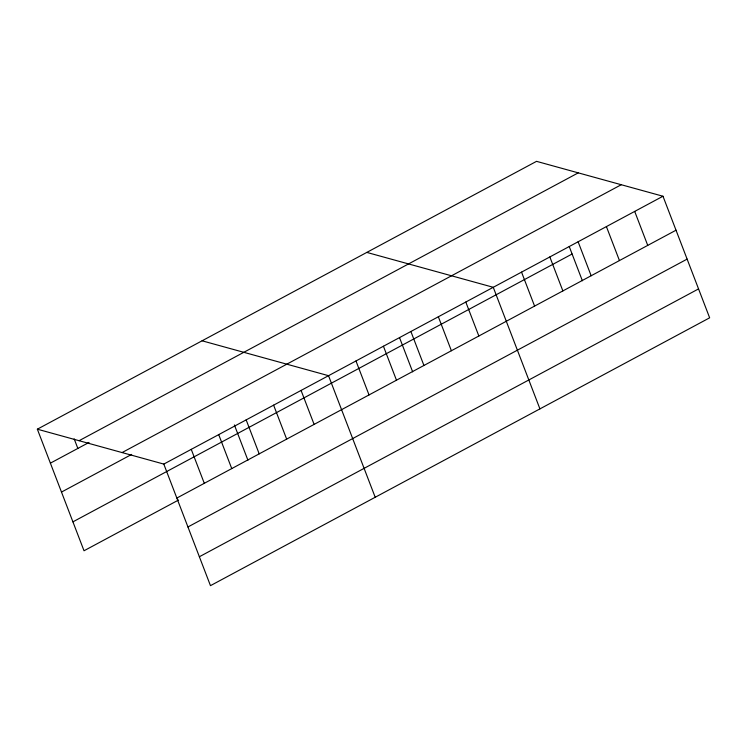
<?xml version="1.0" encoding="UTF-8"?>
<svg xmlns="http://www.w3.org/2000/svg" width="747" height="747" viewBox="0 0 747 747"><rect width="100%" height="100%" fill="white"/><g stroke="black" fill="none" stroke-linecap="round" stroke-linejoin="round"><path stroke-width="1.12" d="M37.35 429.189L536.533 161.343L662.981 196.237L709.65 317.811L210.467 585.657L163.798 464.083L37.35 429.189L84.019 550.763L178.58 500.014M79.079 440.711L578.262 172.856M50.385 463.159L89.033 442.429M122.069 452.57L621.252 184.724M61.487 492.068L131.649 454.419M163.798 464.083L662.981 196.237M72.917 521.854L572.109 254.008M176.834 498.053L676.026 230.207M187.936 526.962L687.119 259.116M199.365 556.748L698.557 288.902M366.814 252.411L493.263 287.306L539.922 408.88M202.082 340.8L328.531 375.694L375.199 497.269M634.698 211.42L647.733 245.389M606.405 226.593L619.45 260.563M578.122 241.776L591.157 275.746M569.251 246.557L582.38 280.769M549.839 256.949L562.874 290.919M521.546 272.132L534.591 306.102M465.801 302.04L478.846 336.01M438.349 316.775L451.393 350.735M410.897 331.5L423.932 365.47M399.524 337.625L412.661 371.838M383.435 346.235L396.48 380.204M355.983 360.969L369.027 394.93M301.069 390.429L314.113 424.399M273.617 405.163L286.661 439.124M246.165 419.889L259.2 453.859M234.381 424.95L247.929 460.227M218.712 434.623L231.747 468.593M191.251 449.358L204.295 483.328M74.177 438.872L77.847 448.424"/></g></svg>
